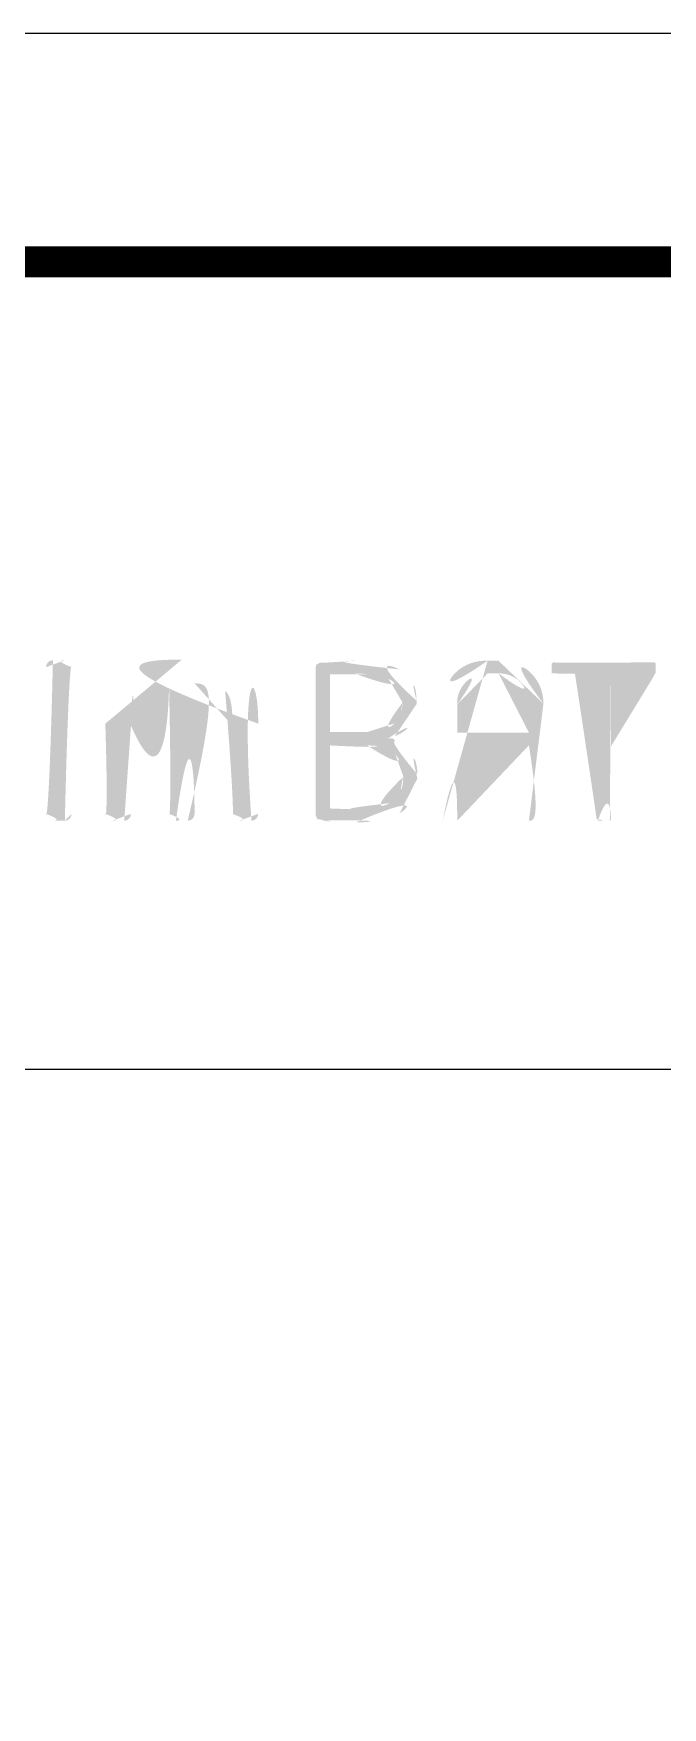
# Model space of a CAD drawing. Extents: x 16296660632 to 16296676784, y -37409619871 to -37409616699.
# Drawn here: x 16296676594.6 to 16296676664.8, y -37409616885.5 to -37409616698.7 of the extents above; entities that cross this region are included whole.
import ezdxf

# ---------------------------------------------------------------- set-up
doc = ezdxf.new("R2010")
doc.units = 0
doc.header["$LTSCALE"] = 10
doc.header["$MEASUREMENT"] = 0
doc.layers.get('0').update_dxf_attribs({"linetype": 'CONTINUOUS'})

msp = doc.modelspace()

# ---------------------------------------------------------------- hatches: boundary and pattern name
h = msp.add_hatch(color=5)
edge = h.paths.add_edge_path()
edge.add_spline(control_points=[(16296676598.137859, -37409616786.547569), (16296676598.59844, -37409616786.547569), (16296676598.888069, -37409616786.132553), (16296676598.888069, -37409616785.77227), (16296676598.888069, -37409616785.77227), (16296676598.888069, -37409616769.406723), (16296676598.888069, -37409616769.406723)], knot_values=[4, 4, 4, 4, 5, 5, 5, 6, 6, 6, 6], degree=3, periodic=0)
edge.add_spline(control_points=[(16296676598.888069, -37409616769.406723), (16296676598.888069, -37409616768.980347), (16296676598.55969, -37409616768.629143), (16296676598.137859, -37409616768.629143)], knot_values=[6, 6, 6, 6, 7, 7, 7, 7], degree=3, periodic=0)
edge.add_spline(control_points=[(16296676598.137859, -37409616768.629143), (16296676598.13781, -37409616768.629143), (16296676596.808491, -37409616768.629143), (16296676596.80846, -37409616768.629143)], knot_values=[7.00001, 7.00001, 7.00001, 7.00001, 7.99999, 7.99999, 7.99999, 7.99999], degree=3, periodic=0)
edge.add_spline(control_points=[(16296676596.80846, -37409616768.629143), (16296676596.325041, -37409616768.629143), (16296676596.03545, -37409616769.025864), (16296676596.03545, -37409616769.406723), (16296676596.03545, -37409616769.406723), (16296676596.03545, -37409616785.77227), (16296676596.03545, -37409616785.77227)], knot_values=[0, 0, 0, 0, 1, 1, 1, 2, 2, 2, 2], degree=3, periodic=0)
edge.add_spline(control_points=[(16296676596.03545, -37409616785.77227), (16296676596.03545, -37409616786.214622), (16296676596.393419, -37409616786.547569), (16296676596.80846, -37409616786.547569)], knot_values=[2, 2, 2, 2, 3, 3, 3, 3], degree=3, periodic=0)
edge.add_spline(control_points=[(16296676596.80846, -37409616786.547569), (16296676596.808491, -37409616786.547569), (16296676598.137859, -37409616786.547569), (16296676598.137859, -37409616786.547569)], knot_values=[3.00001, 3.00001, 3.00001, 3.00001, 4, 4, 4, 4], degree=3, periodic=0)
h = msp.add_hatch(color=5)
edge = h.paths.add_edge_path()
edge.add_spline(control_points=[(16296676605.516809, -37409616775.935226), (16296676605.516809, -37409616771.625473), (16296676606.109699, -37409616771.20359), (16296676609.766121, -37409616771.187637)], knot_values=[5, 5, 5, 5, 6, 6, 6, 6], degree=3, periodic=0)
edge.add_spline(control_points=[(16296676609.766121, -37409616771.187637), (16296676609.766121, -37409616771.445236), (16296676609.766121, -37409616785.77227), (16296676609.766121, -37409616785.77227)], knot_values=[6, 6, 6, 6, 7, 7, 7, 7], degree=3, periodic=0)
edge.add_spline(control_points=[(16296676609.766121, -37409616785.77227), (16296676609.766121, -37409616786.223778), (16296676610.10359, -37409616786.547569), (16296676610.53227, -37409616786.547569)], knot_values=[7, 7, 7, 7, 8, 8, 8, 8], degree=3, periodic=0)
edge.add_spline(control_points=[(16296676610.53227, -37409616786.547569), (16296676610.532301, -37409616786.547569), (16296676611.85483, -37409616786.547569), (16296676611.85483, -37409616786.547569)], knot_values=[8.00001, 8.00001, 8.00001, 8.00001, 9, 9, 9, 9], degree=3, periodic=0)
edge.add_spline(control_points=[(16296676611.85483, -37409616786.547569), (16296676612.338249, -37409616786.547569), (16296676612.621, -37409616786.132553), (16296676612.621, -37409616785.77227), (16296676612.621, -37409616785.77227), (16296676612.621, -37409616771.500053), (16296676612.621, -37409616771.21505)], knot_values=[9, 9, 9, 9, 10, 10, 10, 11, 11, 11, 11], degree=3, periodic=0)
edge.add_spline(control_points=[(16296676612.621, -37409616771.21505), (16296676614.331209, -37409616771.226402), (16296676615.42119, -37409616771.401917), (16296676616.02775, -37409616772.008568)], knot_values=[11, 11, 11, 11, 12, 12, 12, 12], degree=3, periodic=0)
edge.add_spline(control_points=[(16296676616.02775, -37409616772.008568), (16296676616.734631, -37409616772.688011), (16296676616.84865, -37409616773.969521), (16296676616.84865, -37409616775.935226), (16296676616.84865, -37409616775.935226), (16296676616.84865, -37409616785.77227), (16296676616.84865, -37409616785.77227)], knot_values=[12, 12, 12, 12, 13, 13, 13, 14, 14, 14, 14], degree=3, periodic=0)
edge.add_spline(control_points=[(16296676616.84865, -37409616785.77227), (16296676616.84865, -37409616786.198677), (16296676617.19982, -37409616786.547569), (16296676617.61482, -37409616786.547569)], knot_values=[14, 14, 14, 14, 15, 15, 15, 15], degree=3, periodic=0)
edge.add_spline(control_points=[(16296676617.61482, -37409616786.547569), (16296676617.614849, -37409616786.547569), (16296676618.969311, -37409616786.547569), (16296676618.969311, -37409616786.547569)], knot_values=[15.00001, 15.00001, 15.00001, 15.00001, 16, 16, 16, 16], degree=3, periodic=0)
edge.add_spline(control_points=[(16296676618.969311, -37409616786.547569), (16296676619.40711, -37409616786.547569), (16296676619.726351, -37409616786.116547), (16296676619.726351, -37409616785.77227), (16296676619.726351, -37409616785.77227), (16296676619.726351, -37409616775.709358), (16296676619.726351, -37409616775.709358)], knot_values=[16, 16, 16, 16, 17, 17, 17, 18, 18, 18, 18], degree=3, periodic=0)
edge.add_spline(control_points=[(16296676619.726351, -37409616775.709358), (16296676619.726351, -37409616769.593674), (16296676617.70146, -37409616768.560692), (16296676611.19812, -37409616768.560692)], knot_values=[18, 18, 18, 18, 19, 19, 19, 19], degree=3, periodic=0)
edge.add_spline(control_points=[(16296676611.19812, -37409616768.560692), (16296676604.6868, -37409616768.560692), (16296676602.655069, -37409616769.593674), (16296676602.655069, -37409616775.709358)], knot_values=[19, 19, 19, 19, 20, 20, 20, 20], degree=3, periodic=0)
edge.add_spline(control_points=[(16296676602.655069, -37409616775.709358), (16296676602.655069, -37409616775.709358), (16296676602.655069, -37409616785.77227), (16296676602.655069, -37409616785.77227)], knot_values=[0, 0, 0, 0, 1, 1, 1, 1], degree=3, periodic=0)
edge.add_spline(control_points=[(16296676602.655069, -37409616785.77227), (16296676602.655069, -37409616786.214622), (16296676602.999411, -37409616786.547569), (16296676603.437201, -37409616786.547569)], knot_values=[1, 1, 1, 1, 2, 2, 2, 2], degree=3, periodic=0)
edge.add_spline(control_points=[(16296676603.437201, -37409616786.547569), (16296676603.437229, -37409616786.547569), (16296676604.76659, -37409616786.547569), (16296676604.76659, -37409616786.547569)], knot_values=[2.00001, 2.00001, 2.00001, 2.00001, 3, 3, 3, 3], degree=3, periodic=0)
edge.add_spline(control_points=[(16296676604.76659, -37409616786.547569), (16296676605.243191, -37409616786.547569), (16296676605.516809, -37409616786.132553), (16296676605.516809, -37409616785.77227), (16296676605.516809, -37409616785.77227), (16296676605.516809, -37409616775.935226), (16296676605.516809, -37409616775.935226)], knot_values=[3, 3, 3, 3, 4, 4, 4, 5, 5, 5, 5], degree=3, periodic=0)
h = msp.add_hatch(color=5)
edge = h.paths.add_edge_path()
edge.add_spline(control_points=[(16296676637.390511, -37409616773.135017), (16296676637.390511, -37409616771.36779), (16296676636.656269, -37409616770.323463), (16296676635.429461, -37409616769.648453)], knot_values=[4, 4, 4, 4, 5, 5, 5, 5], degree=3, periodic=0)
edge.add_spline(control_points=[(16296676635.429461, -37409616769.648453), (16296676634.19359, -37409616768.959831), (16296676632.43774, -37409616768.695343), (16296676630.513201, -37409616768.695343)], knot_values=[5, 5, 5, 5, 6, 6, 6, 6], degree=3, periodic=0)
edge.add_spline(control_points=[(16296676630.513201, -37409616768.695343), (16296676628.917021, -37409616768.695343), (16296676627.434811, -37409616768.793312), (16296676626.60482, -37409616768.902847)], knot_values=[6, 6, 6, 6, 7, 7, 7, 7], degree=3, periodic=0)
edge.add_spline(control_points=[(16296676626.60482, -37409616768.902847), (16296676626.40871, -37409616768.914146), (16296676626.30838, -37409616768.980347), (16296676626.23995, -37409616769.053322)], knot_values=[7, 7, 7, 7, 8, 8, 8, 8], degree=3, periodic=0)
edge.add_spline(control_points=[(16296676626.23995, -37409616769.053322), (16296676626.166969, -37409616769.112541), (16296676626.12137, -37409616769.242622), (16296676626.12137, -37409616769.491096)], knot_values=[8, 8, 8, 8, 9, 9, 9, 9], degree=3, periodic=0)
edge.add_spline(control_points=[(16296676626.12137, -37409616769.491096), (16296676626.12137, -37409616769.491096), (16296676626.12137, -37409616785.868019), (16296676626.12137, -37409616785.868019)], knot_values=[9, 9, 9, 9, 10, 10, 10, 10], degree=3, periodic=0)
edge.add_spline(control_points=[(16296676626.12137, -37409616785.868019), (16296676626.12137, -37409616786.155342), (16296676626.166969, -37409616786.289864), (16296676626.212601, -37409616786.344643)], knot_values=[10, 10, 10, 10, 11, 11, 11, 11], degree=3, periodic=0)
edge.add_spline(control_points=[(16296676626.212601, -37409616786.344643), (16296676626.28557, -37409616786.387947), (16296676626.385889, -37409616786.46093), (16296676626.668659, -37409616786.499657)], knot_values=[11, 11, 11, 11, 12, 12, 12, 12], degree=3, periodic=0)
edge.add_spline(control_points=[(16296676626.668659, -37409616786.499657), (16296676627.56707, -37409616786.634239), (16296676629.021879, -37409616786.718559), (16296676630.63176, -37409616786.718559)], knot_values=[12, 12, 12, 12, 13, 13, 13, 13], degree=3, periodic=0)
edge.add_spline(control_points=[(16296676630.63176, -37409616786.718559), (16296676632.52441, -37409616786.727669), (16296676634.27566, -37409616786.428978), (16296676635.50243, -37409616785.717522)], knot_values=[13, 13, 13, 13, 14, 14, 14, 14], degree=3, periodic=0)
edge.add_spline(control_points=[(16296676635.50243, -37409616785.717522), (16296676636.729219, -37409616784.955917), (16296676637.495411, -37409616783.788406), (16296676637.495411, -37409616781.809151)], knot_values=[14, 14, 14, 14, 15, 15, 15, 15], degree=3, periodic=0)
edge.add_spline(control_points=[(16296676637.495411, -37409616781.809151), (16296676637.495411, -37409616781.809151), (16296676637.495411, -37409616781.380417), (16296676637.495411, -37409616781.380417)], knot_values=[15, 15, 15, 15, 16, 16, 16, 16], degree=3, periodic=0)
edge.add_spline(control_points=[(16296676637.495411, -37409616781.380417), (16296676637.495411, -37409616779.624634), (16296676636.546801, -37409616778.265617), (16296676634.968861, -37409616777.713753)], knot_values=[16, 16, 16, 16, 17, 17, 17, 17], degree=3, periodic=0)
edge.add_spline(control_points=[(16296676634.968861, -37409616777.713753), (16296676634.968861, -37409616777.713753), (16296676634.14798, -37409616777.401413), (16296676634.147949, -37409616777.401413)], knot_values=[0, 0, 0, 0, 0.9999820139, 0.9999820139, 0.9999820139, 0.9999820139], degree=3, periodic=0)
edge.add_spline(control_points=[(16296676634.147949, -37409616777.401413), (16296676634.14798, -37409616777.401329), (16296676634.968861, -37409616777.120918), (16296676634.968861, -37409616777.120918)], knot_values=[1.0000179868, 1.0000179868, 1.0000179868, 1.0000179868, 2, 2, 2, 2], degree=3, periodic=0)
edge.add_spline(control_points=[(16296676634.968861, -37409616777.120918), (16296676636.546801, -37409616776.471031), (16296676637.390511, -37409616775.253357), (16296676637.390511, -37409616773.531761)], knot_values=[2, 2, 2, 2, 3, 3, 3, 3], degree=3, periodic=0)
edge.add_spline(control_points=[(16296676637.390511, -37409616773.531761), (16296676637.390511, -37409616773.531761), (16296676637.390511, -37409616773.135017), (16296676637.390511, -37409616773.135017)], knot_values=[3, 3, 3, 3, 4, 4, 4, 4], degree=3, periodic=0)
edge = h.paths.add_edge_path(flags=16)
edge.add_spline(control_points=[(16296676627.731251, -37409616776.651131), (16296676627.731251, -37409616776.651131), (16296676627.731251, -37409616770.225327), (16296676627.731251, -37409616770.225327)], knot_values=[8, 8, 8, 8, 9, 9, 9, 9], degree=3, periodic=0)
edge.add_spline(control_points=[(16296676627.731251, -37409616770.225327), (16296676627.731251, -37409616770.225327), (16296676628.036819, -37409616770.211647), (16296676628.036819, -37409616770.211647)], knot_values=[0, 0, 0, 0, 1, 1, 1, 1], degree=3, periodic=0)
edge.add_spline(control_points=[(16296676628.036819, -37409616770.211647), (16296676628.73003, -37409616770.179764), (16296676629.65579, -37409616770.131889), (16296676630.513201, -37409616770.131889)], knot_values=[1, 1, 1, 1, 2, 2, 2, 2], degree=3, periodic=0)
edge.add_spline(control_points=[(16296676630.513201, -37409616770.131889), (16296676632.036421, -37409616770.131889), (16296676633.295139, -37409616770.257263), (16296676634.27566, -37409616770.715553)], knot_values=[2, 2, 2, 2, 3, 3, 3, 3], degree=3, periodic=0)
edge.add_spline(control_points=[(16296676634.27566, -37409616770.715553), (16296676635.2197, -37409616771.155678), (16296676635.812571, -37409616772.045021), (16296676635.812571, -37409616773.306038)], knot_values=[3, 3, 3, 3, 4, 4, 4, 4], degree=3, periodic=0)
edge.add_spline(control_points=[(16296676635.812571, -37409616773.306038), (16296676635.812571, -37409616773.306038), (16296676635.812571, -37409616773.383507), (16296676635.812571, -37409616773.383507)], knot_values=[4, 4, 4, 4, 5, 5, 5, 5], degree=3, periodic=0)
edge.add_spline(control_points=[(16296676635.812571, -37409616773.383507), (16296676635.812571, -37409616774.204483), (16296676635.584539, -37409616775.041328), (16296676634.955179, -37409616775.666077)], knot_values=[5, 5, 5, 5, 6, 6, 6, 6], degree=3, periodic=0)
edge.add_spline(control_points=[(16296676634.955179, -37409616775.666077), (16296676634.334921, -37409616776.295403), (16296676633.336189, -37409616776.651131), (16296676631.872231, -37409616776.651131)], knot_values=[6, 6, 6, 6, 7, 7, 7, 7], degree=3, periodic=0)
edge.add_spline(control_points=[(16296676631.872231, -37409616776.651131), (16296676631.872231, -37409616776.651131), (16296676627.731251, -37409616776.651131), (16296676627.731251, -37409616776.651131)], knot_values=[7, 7, 7, 7, 8, 8, 8, 8], degree=3, periodic=0)
edge = h.paths.add_edge_path(flags=16)
edge.add_spline(control_points=[(16296676627.731251, -37409616778.137894), (16296676627.731251, -37409616778.137894), (16296676631.872231, -37409616778.137894), (16296676631.872231, -37409616778.137894)], knot_values=[5, 5, 5, 5, 6, 6, 6, 6], degree=3, periodic=0)
edge.add_spline(control_points=[(16296676631.872231, -37409616778.137894), (16296676633.358959, -37409616778.137894), (16296676634.385099, -37409616778.495918), (16296676635.046391, -37409616779.175423)], knot_values=[6, 6, 6, 6, 7, 7, 7, 7], degree=3, periodic=0)
edge.add_spline(control_points=[(16296676635.046391, -37409616779.175423), (16296676635.693979, -37409616779.825363), (16296676635.908331, -37409616780.719177), (16296676635.908331, -37409616781.571999)], knot_values=[7, 7, 7, 7, 8, 8, 8, 8], degree=3, periodic=0)
edge.add_spline(control_points=[(16296676635.908331, -37409616781.571999), (16296676635.908331, -37409616781.571999), (16296676635.908331, -37409616781.638206), (16296676635.908331, -37409616781.638206)], knot_values=[8, 8, 8, 8, 9, 9, 9, 9], degree=3, periodic=0)
edge.add_spline(control_points=[(16296676635.908331, -37409616781.638206), (16296676635.908331, -37409616783.029091), (16296676635.361071, -37409616784.01873), (16296676634.41247, -37409616784.577347)], knot_values=[0, 0, 0, 0, 1, 1, 1, 1], degree=3, periodic=0)
edge.add_spline(control_points=[(16296676634.41247, -37409616784.577347), (16296676633.45476, -37409616785.115578), (16296676632.164129, -37409616785.272903), (16296676630.63176, -37409616785.272903)], knot_values=[1, 1, 1, 1, 2, 2, 2, 2], degree=3, periodic=0)
edge.add_spline(control_points=[(16296676630.63176, -37409616785.272903), (16296676629.756149, -37409616785.272903), (16296676628.848591, -37409616785.211342), (16296676628.036819, -37409616785.186287)], knot_values=[2, 2, 2, 2, 3, 3, 3, 3], degree=3, periodic=0)
edge.add_spline(control_points=[(16296676628.036819, -37409616785.186287), (16296676628.036819, -37409616785.186287), (16296676627.731251, -37409616785.170341), (16296676627.731251, -37409616785.170341)], knot_values=[3.0000173938, 3.0000173938, 3.0000173938, 3.0000173938, 4, 4, 4, 4], degree=3, periodic=0)
edge.add_spline(control_points=[(16296676627.731251, -37409616785.170341), (16296676627.731251, -37409616785.170341), (16296676627.731251, -37409616778.137894), (16296676627.731251, -37409616778.137894)], knot_values=[4, 4, 4, 4, 5, 5, 5, 5], degree=3, periodic=0)
at = {"lineweight": 0}
h = msp.add_hatch(color=5, dxfattribs=at)
edge = h.paths.add_edge_path()
edge.add_line((16296676646.550381, -37409616768.695343), (16296676645.319031, -37409616768.695343))
edge.add_arc((16296676645.031071, -37409616773.404343), 4.717871, 86.50064527, 180.93788351)
edge.add_line((16296676640.31382, -37409616773.481583), (16296676640.31382, -37409616786.547577))
edge.add_spline(control_points=[(16296676640.31382, -37409616786.547569), (16296676640.592091, -37409616786.547569), (16296676641.346451, -37409616786.547569), (16296676641.932831, -37409616786.547569)], knot_values=[6.1263718124, 6.1263718124, 6.1263718124, 6.1263718124, 6.6318208566, 6.6318208566, 6.6318208566, 6.6318208566], degree=3, periodic=0)
edge.add_spline(control_points=[(16296676641.932831, -37409616786.547569), (16296676641.932831, -37409616784.317307), (16296676641.932831, -37409616778.128723), (16296676641.932831, -37409616778.128723)], knot_values=[8.1801942124, 8.1801942124, 8.1801942124, 8.1801942124, 9, 9, 9, 9], degree=3, periodic=0)
edge.add_line((16296676641.932831, -37409616778.128723), (16296676649.9366, -37409616778.128723))
edge.add_spline(control_points=[(16296676649.93659, -37409616778.128723), (16296676649.93659, -37409616778.128723), (16296676649.93659, -37409616784.317307), (16296676649.93659, -37409616786.547569)], knot_values=[8.1801942124, 8.1801942124, 8.1801942124, 8.1801942124, 9, 9, 9, 9], degree=3, periodic=0)
edge.add_spline(control_points=[(16296676649.93659, -37409616786.547569), (16296676650.522961, -37409616786.547569), (16296676651.2773, -37409616786.547569), (16296676651.555571, -37409616786.547569)], knot_values=[6.1263718124, 6.1263718124, 6.1263718124, 6.1263718124, 6.6318208566, 6.6318208566, 6.6318208566, 6.6318208566], degree=3, periodic=0)
edge.add_line((16296676651.555571, -37409616786.547569), (16296676651.555571, -37409616773.481567))
edge.add_arc((16296676646.838329, -37409616773.404343), 4.717871, 359.06211649, 453.49935473)
h.paths.add_polyline_path([(16296676645.319019, -37409616770.102257), (16296676646.550381, -37409616770.102257, -0.4360079567), (16296676649.93659, -37409616773.56823), (16296676649.93659, -37409616776.705879), (16296676641.932831, -37409616776.705879), (16296676641.932831, -37409616773.56823, -0.4360079567)], flags=16)
h = msp.add_hatch(color=5)
edge = h.paths.add_edge_path()
edge.add_spline(control_points=[(16296676664.07884, -37409616770.07711), (16296676664.07884, -37409616770.077057), (16296676664.07884, -37409616768.991707), (16296676664.07884, -37409616768.991707)], knot_values=[13.00001, 13.00001, 13.00001, 13.00001, 14, 14, 14, 14], degree=3, periodic=0)
edge.add_spline(control_points=[(16296676664.07884, -37409616768.991707), (16296676664.060619, -37409616768.902847), (16296676664.060619, -37409616768.882233), (16296676663.92835, -37409616768.86631)], knot_values=[14, 14, 14, 14, 15, 15, 15, 15], degree=3, periodic=0)
edge.add_spline(control_points=[(16296676663.92835, -37409616768.86631), (16296676663.92835, -37409616768.86631), (16296676652.659241, -37409616768.86631), (16296676652.659241, -37409616768.86631)], knot_values=[0, 0, 0, 0, 1, 1, 1, 1], degree=3, periodic=0)
edge.add_spline(control_points=[(16296676652.659241, -37409616768.86631), (16296676652.53153, -37409616768.875389), (16296676652.485929, -37409616768.952957), (16296676652.485929, -37409616768.991707)], knot_values=[1, 1, 1, 1, 2, 2, 2, 2], degree=3, periodic=0)
edge.add_spline(control_points=[(16296676652.485929, -37409616768.991707), (16296676652.485929, -37409616768.991707), (16296676652.485929, -37409616770.07711), (16296676652.485929, -37409616770.07711)], knot_values=[2.00001, 2.00001, 2.00001, 2.00001, 3, 3, 3, 3], degree=3, periodic=0)
edge.add_spline(control_points=[(16296676652.485929, -37409616770.07711), (16296676652.485929, -37409616770.115883), (16296676652.485929, -37409616770.093102), (16296676652.508739, -37409616770.115883)], knot_values=[3, 3, 3, 3, 4, 4, 4, 4], degree=3, periodic=0)
edge.add_spline(control_points=[(16296676652.508739, -37409616770.115883), (16296676652.508739, -37409616770.125023), (16296676652.577141, -37409616770.156937), (16296676652.659241, -37409616770.143242), (16296676652.659241, -37409616770.143242), (16296676653.86891, -37409616770.143242), (16296676655.078609, -37409616770.143242)], knot_values=[4, 4, 4, 4, 5, 5, 5, 5.5, 5.5, 5.5, 5.5], degree=3, periodic=0)
edge.add_spline(control_points=[(16296676655.078609, -37409616770.143242), (16296676656.28828, -37409616770.143242), (16296676657.49799, -37409616770.143242), (16296676657.49799, -37409616770.143242), (16296676657.49799, -37409616770.143242), (16296676657.49799, -37409616786.367378), (16296676657.49799, -37409616786.367378)], knot_values=[5.5, 5.5, 5.5, 5.5, 6, 6, 6, 7, 7, 7, 7], degree=3, periodic=0)
edge.add_spline(control_points=[(16296676657.49799, -37409616786.367378), (16296676657.49799, -37409616786.499657), (16296676657.56641, -37409616786.547569), (16296676657.63023, -37409616786.547569)], knot_values=[7, 7, 7, 7, 8, 8, 8, 8], degree=3, periodic=0)
edge.add_spline(control_points=[(16296676657.63023, -37409616786.547569), (16296676657.63027, -37409616786.547569), (16296676658.96648, -37409616786.547569), (16296676658.96648, -37409616786.547569)], knot_values=[8.00001, 8.00001, 8.00001, 8.00001, 9, 9, 9, 9], degree=3, periodic=0)
edge.add_spline(control_points=[(16296676658.96648, -37409616786.547569), (16296676659.025761, -37409616786.547569), (16296676659.089609, -37409616786.476837), (16296676659.089609, -37409616786.367378), (16296676659.089609, -37409616786.367378), (16296676659.089609, -37409616782.311394), (16296676659.089609, -37409616778.255333)], knot_values=[9, 9, 9, 9, 10, 10, 10, 10.5, 10.5, 10.5, 10.5], degree=3, periodic=0)
edge.add_spline(control_points=[(16296676659.089609, -37409616778.255333), (16296676659.089609, -37409616774.199318), (16296676659.089609, -37409616770.143242), (16296676659.089609, -37409616770.143242), (16296676659.089609, -37409616770.143242), (16296676663.92835, -37409616770.143242), (16296676663.92835, -37409616770.143242)], knot_values=[10.5, 10.5, 10.5, 10.5, 11, 11, 11, 12, 12, 12, 12], degree=3, periodic=0)
edge.add_spline(control_points=[(16296676663.92835, -37409616770.143242), (16296676664.10623, -37409616770.125023), (16296676664.060619, -37409616770.115883), (16296676664.07884, -37409616770.07711)], knot_values=[12, 12, 12, 12, 13, 13, 13, 13], degree=3, periodic=0)

# ---------------------------------------------------------------- linework, layer by layer
at = {"color": 5, "ltscale": 40}
msp.add_line((16296676759.29759, -37409616814.29493), (16296676519.99847, -37409616814.29493), dxfattribs=at)
at = {"ltscale": 0.5}
msp.add_lwpolyline([(16296675286.22047, -37409617795.791344), (16296676783.52046, -37409617795.791344), (16296676783.52046, -37409616698.691338), (16296675286.22047, -37409616698.691338)], close=True, dxfattribs=at)
at = {"color": 5, "linetype": 'ByBlock', "lineweight": 200, "const_width": 3.45}
msp.add_lwpolyline([(16296675310.29731, -37409617748.814491), (16296676759.29731, -37409617748.814491), (16296676759.29731, -37409616724.164482), (16296675310.29731, -37409616724.164482)], close=True, dxfattribs=at)

doc.saveas('drawing.dxf')
